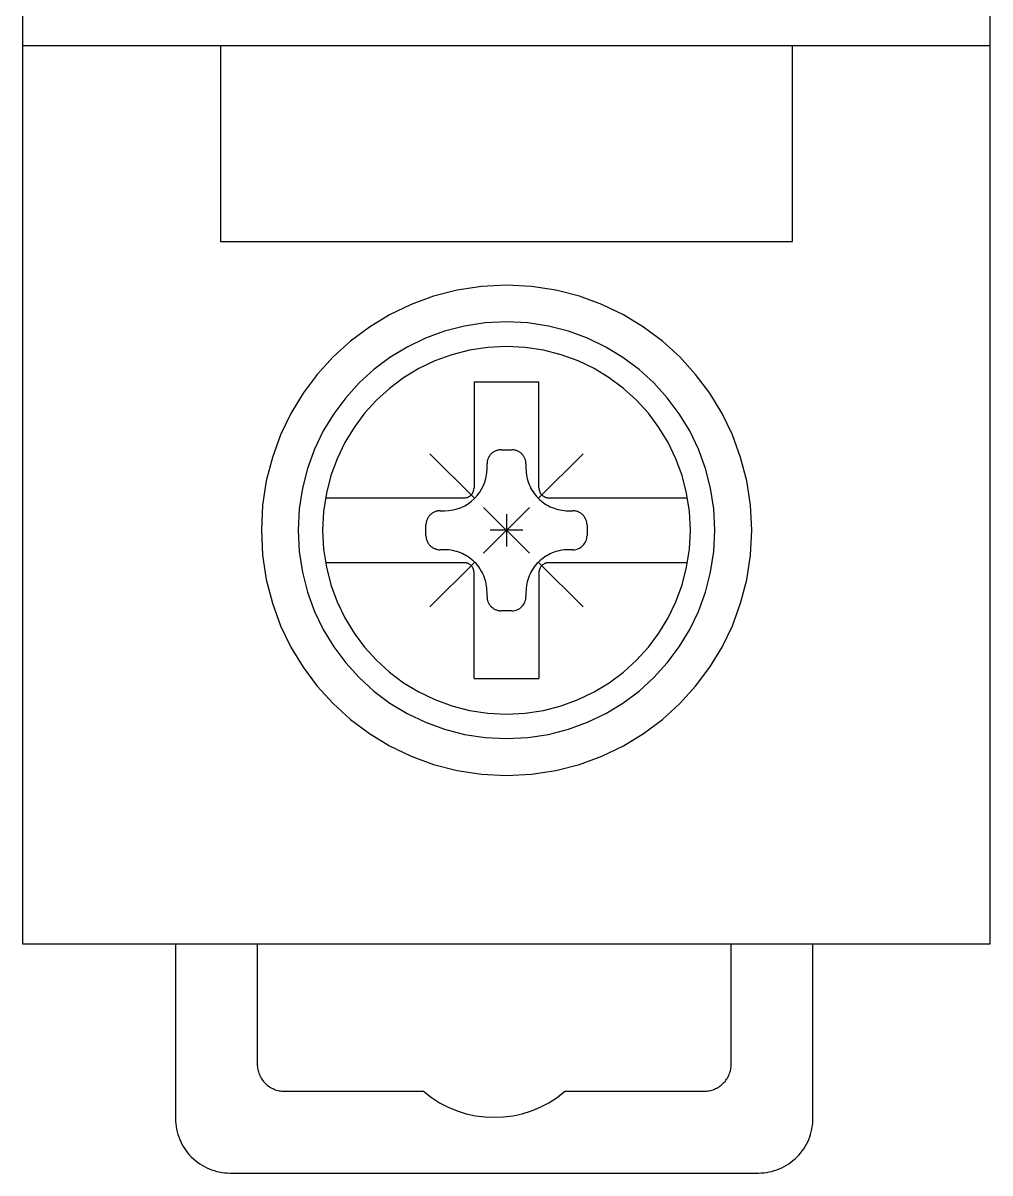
# Model space of a CAD drawing. Header units: millimetres. Extents: x 28713 to 59118, y -54378 to -19615.
# Drawn here: x 38137.52 to 38155.49, y -35099.82 to -35078.45 of the extents above; entities that cross this region are included whole.
import ezdxf

# ---------------------------------------------------------------- set-up
doc = ezdxf.new("R2010")
doc.units = ezdxf.units.MM
doc.header["$LTSCALE"] = 3

msp = doc.modelspace()

# ---------------------------------------------------------------- linework, layer by layer
for p, q in [((38137.522, -35095.57), (38137.522, -35016.089)), ((38155.494, -35016.089), (38155.494, -35095.57)), ((38137.522, -35078.864), (38155.494, -35078.864)), ((38141.193, -35078.864), (38141.193, -35082.509)), ((38151.824, -35082.509), (38151.824, -35078.864)), ((38141.193, -35082.509), (38151.824, -35082.509)), ((38145.59, -35083.411), (38145.153, -35083.524)), ((38146.042, -35083.342), (38145.59, -35083.411)), ((38146.508, -35083.319), (38146.042, -35083.342)), ((38146.974, -35083.342), (38146.508, -35083.319)), ((38146.508, -35083.319), (38146.508, -35083.319)), ((38147.426, -35083.411), (38146.974, -35083.342)), ((38147.863, -35083.524), (38147.426, -35083.411)), ((38144.735, -35083.677), (38144.336, -35083.869)), ((38145.153, -35083.524), (38144.735, -35083.677)), ((38148.282, -35083.677), (38147.863, -35083.524)), ((38148.68, -35083.869), (38148.282, -35083.677)), ((38144.336, -35083.869), (38143.961, -35084.097)), ((38149.056, -35084.097), (38148.68, -35083.869)), ((38143.961, -35084.097), (38143.61, -35084.359)), ((38145.728, -35084.081), (38145.356, -35084.176)), ((38146.112, -35084.022), (38145.728, -35084.081)), ((38146.508, -35084.003), (38146.112, -35084.022)), ((38146.904, -35084.022), (38146.508, -35084.003)), ((38146.508, -35084.003), (38146.508, -35084.003)), ((38147.289, -35084.081), (38146.904, -35084.022)), ((38147.66, -35084.176), (38147.289, -35084.081)), ((38149.406, -35084.359), (38149.056, -35084.097)), ((38145.001, -35084.307), (38144.662, -35084.47)), ((38145.356, -35084.176), (38145.001, -35084.307)), ((38148.016, -35084.307), (38147.66, -35084.176)), ((38148.354, -35084.47), (38148.016, -35084.307)), ((38143.61, -35084.359), (38143.286, -35084.653)), ((38144.662, -35084.47), (38144.343, -35084.664)), ((38145.819, -35084.528), (38145.492, -35084.612)), ((38146.159, -35084.476), (38145.819, -35084.528)), ((38146.508, -35084.458), (38146.159, -35084.476)), ((38146.858, -35084.476), (38146.508, -35084.458)), ((38146.508, -35084.458), (38146.508, -35084.458)), ((38147.197, -35084.528), (38146.858, -35084.476)), ((38147.524, -35084.612), (38147.197, -35084.528)), ((38148.673, -35084.664), (38148.354, -35084.47)), ((38149.73, -35084.653), (38149.406, -35084.359)), ((38143.286, -35084.653), (38142.992, -35084.977)), ((38144.343, -35084.664), (38144.045, -35084.887)), ((38145.178, -35084.727), (38144.879, -35084.87)), ((38145.492, -35084.612), (38145.178, -35084.727)), ((38147.838, -35084.727), (38147.524, -35084.612)), ((38148.137, -35084.87), (38147.838, -35084.727)), ((38148.972, -35084.887), (38148.673, -35084.664)), ((38150.024, -35084.977), (38149.73, -35084.653)), ((38144.045, -35084.887), (38143.77, -35085.137)), ((38144.879, -35084.87), (38144.597, -35085.042)), ((38148.419, -35085.042), (38148.137, -35084.87)), ((38149.247, -35085.137), (38148.972, -35084.887)), ((38142.992, -35084.977), (38142.73, -35085.328)), ((38143.77, -35085.137), (38143.52, -35085.412)), ((38144.597, -35085.042), (38144.334, -35085.238)), ((38145.905, -35085.118), (38145.905, -35087.089)), ((38145.905, -35085.118), (38147.112, -35085.118)), ((38147.112, -35087.089), (38147.112, -35085.118)), ((38148.682, -35085.238), (38148.419, -35085.042)), ((38149.497, -35085.412), (38149.247, -35085.137)), ((38150.286, -35085.328), (38150.024, -35084.977)), ((38142.73, -35085.328), (38142.502, -35085.703)), ((38144.334, -35085.238), (38144.092, -35085.459)), ((38148.925, -35085.459), (38148.682, -35085.238)), ((38150.514, -35085.703), (38150.286, -35085.328)), ((38143.52, -35085.412), (38143.297, -35085.71)), ((38144.092, -35085.459), (38143.871, -35085.701)), ((38149.145, -35085.701), (38148.925, -35085.459)), ((38149.72, -35085.71), (38149.497, -35085.412)), ((38142.502, -35085.703), (38142.31, -35086.102)), ((38143.297, -35085.71), (38143.103, -35086.029)), ((38143.871, -35085.701), (38143.675, -35085.965)), ((38149.342, -35085.965), (38149.145, -35085.701)), ((38149.913, -35086.029), (38149.72, -35085.71)), ((38150.706, -35086.102), (38150.514, -35085.703)), ((38143.103, -35086.029), (38142.94, -35086.368)), ((38143.675, -35085.965), (38143.503, -35086.246)), ((38149.513, -35086.246), (38149.342, -35085.965)), ((38150.077, -35086.368), (38149.913, -35086.029)), ((38142.31, -35086.102), (38142.157, -35086.52)), ((38143.503, -35086.246), (38143.36, -35086.545)), ((38149.657, -35086.545), (38149.513, -35086.246)), ((38150.86, -35086.52), (38150.706, -35086.102)), ((38142.94, -35086.368), (38142.809, -35086.724)), ((38145.086, -35086.453), (38145.905, -35087.272)), ((38146.214, -35086.465), (38146.206, -35086.475)), ((38146.223, -35086.456), (38146.214, -35086.465)), ((38146.232, -35086.446), (38146.223, -35086.456)), ((38146.223, -35086.456), (38146.223, -35086.456)), ((38146.242, -35086.438), (38146.232, -35086.446)), ((38146.252, -35086.43), (38146.242, -35086.438)), ((38146.263, -35086.423), (38146.252, -35086.43)), ((38146.274, -35086.416), (38146.263, -35086.423)), ((38146.285, -35086.409), (38146.274, -35086.416)), ((38146.296, -35086.404), (38146.285, -35086.409)), ((38146.308, -35086.399), (38146.296, -35086.404)), ((38146.32, -35086.394), (38146.308, -35086.399)), ((38146.332, -35086.39), (38146.32, -35086.394)), ((38146.345, -35086.386), (38146.332, -35086.39)), ((38146.357, -35086.384), (38146.345, -35086.386)), ((38146.37, -35086.381), (38146.357, -35086.384)), ((38146.383, -35086.38), (38146.37, -35086.381)), ((38146.396, -35086.379), (38146.383, -35086.38)), ((38146.409, -35086.379), (38146.396, -35086.379)), ((38146.409, -35086.379), (38146.409, -35086.379)), ((38146.409, -35086.379), (38146.608, -35086.379)), ((38146.621, -35086.379), (38146.608, -35086.379)), ((38146.634, -35086.38), (38146.621, -35086.379)), ((38146.646, -35086.381), (38146.634, -35086.38)), ((38146.659, -35086.384), (38146.646, -35086.381)), ((38146.672, -35086.386), (38146.659, -35086.384)), ((38146.684, -35086.39), (38146.672, -35086.386)), ((38146.696, -35086.394), (38146.684, -35086.39)), ((38146.708, -35086.399), (38146.696, -35086.394)), ((38146.72, -35086.404), (38146.708, -35086.399)), ((38146.731, -35086.409), (38146.72, -35086.404)), ((38146.742, -35086.416), (38146.731, -35086.409)), ((38146.753, -35086.423), (38146.742, -35086.416)), ((38146.764, -35086.43), (38146.753, -35086.423)), ((38146.774, -35086.438), (38146.764, -35086.43)), ((38146.784, -35086.446), (38146.774, -35086.438)), ((38146.793, -35086.456), (38146.784, -35086.446)), ((38146.802, -35086.465), (38146.793, -35086.456)), ((38146.793, -35086.456), (38146.793, -35086.456)), ((38146.811, -35086.475), (38146.802, -35086.465)), ((38147.112, -35087.272), (38147.931, -35086.453)), ((38150.207, -35086.724), (38150.077, -35086.368)), ((38142.157, -35086.52), (38142.044, -35086.957)), ((38143.36, -35086.545), (38143.245, -35086.859)), ((38146.147, -35086.628), (38146.146, -35086.641)), ((38146.146, -35086.726), (38146.146, -35086.641)), ((38146.149, -35086.602), (38146.147, -35086.615)), ((38146.147, -35086.615), (38146.147, -35086.628)), ((38146.151, -35086.59), (38146.149, -35086.602)), ((38146.154, -35086.577), (38146.151, -35086.59)), ((38146.157, -35086.565), (38146.154, -35086.577)), ((38146.161, -35086.553), (38146.157, -35086.565)), ((38146.166, -35086.541), (38146.161, -35086.553)), ((38146.171, -35086.529), (38146.166, -35086.541)), ((38146.177, -35086.517), (38146.171, -35086.529)), ((38146.183, -35086.506), (38146.177, -35086.517)), ((38146.19, -35086.495), (38146.183, -35086.506)), ((38146.198, -35086.485), (38146.19, -35086.495)), ((38146.206, -35086.475), (38146.198, -35086.485)), ((38146.819, -35086.485), (38146.811, -35086.475)), ((38146.826, -35086.495), (38146.819, -35086.485)), ((38146.833, -35086.506), (38146.826, -35086.495)), ((38146.839, -35086.517), (38146.833, -35086.506)), ((38146.845, -35086.529), (38146.839, -35086.517)), ((38146.85, -35086.541), (38146.845, -35086.529)), ((38146.855, -35086.553), (38146.85, -35086.541)), ((38146.859, -35086.565), (38146.855, -35086.553)), ((38146.862, -35086.577), (38146.859, -35086.565)), ((38146.865, -35086.59), (38146.862, -35086.577)), ((38146.867, -35086.602), (38146.865, -35086.59)), ((38146.869, -35086.615), (38146.867, -35086.602)), ((38146.87, -35086.628), (38146.869, -35086.615)), ((38146.87, -35086.641), (38146.87, -35086.628)), ((38146.87, -35086.641), (38146.87, -35086.726)), ((38146.87, -35086.641), (38146.87, -35086.641)), ((38149.772, -35086.859), (38149.657, -35086.545)), ((38150.972, -35086.957), (38150.86, -35086.52)), ((38142.809, -35086.724), (38142.714, -35087.095)), ((38143.245, -35086.859), (38143.16, -35087.186)), ((38146.111, -35086.96), (38146.13, -35086.884)), ((38146.13, -35086.884), (38146.142, -35086.806)), ((38146.142, -35086.806), (38146.146, -35086.726)), ((38146.87, -35086.726), (38146.87, -35086.726)), ((38146.87, -35086.726), (38146.871, -35086.765)), ((38146.871, -35086.765), (38146.874, -35086.804)), ((38146.874, -35086.804), (38146.879, -35086.842)), ((38146.879, -35086.842), (38146.885, -35086.88)), ((38146.885, -35086.88), (38146.894, -35086.918)), ((38149.856, -35087.186), (38149.772, -35086.859)), ((38150.302, -35087.095), (38150.207, -35086.724)), ((38142.044, -35086.957), (38141.975, -35087.409)), ((38142.714, -35087.095), (38142.655, -35087.479)), ((38145.901, -35087.126), (38145.904, -35087.108)), ((38145.904, -35087.108), (38145.905, -35087.089)), ((38146.012, -35087.166), (38146.051, -35087.101)), ((38146.051, -35087.101), (38146.084, -35087.032)), ((38146.084, -35087.032), (38146.111, -35086.96)), ((38146.894, -35086.918), (38146.904, -35086.955)), ((38146.904, -35086.955), (38146.916, -35086.991)), ((38146.916, -35086.991), (38146.93, -35087.027)), ((38146.93, -35087.027), (38146.946, -35087.062)), ((38146.946, -35087.062), (38146.963, -35087.096)), ((38146.963, -35087.096), (38146.982, -35087.13)), ((38147.112, -35087.089), (38147.112, -35087.089)), ((38147.112, -35087.089), (38147.112, -35087.098)), ((38147.112, -35087.098), (38147.112, -35087.107)), ((38147.112, -35087.107), (38147.113, -35087.116)), ((38150.361, -35087.479), (38150.302, -35087.095)), ((38151.041, -35087.409), (38150.972, -35086.957)), ((38143.16, -35087.186), (38143.109, -35087.526)), ((38143.145, -35087.272), (38145.723, -35087.272)), ((38145.723, -35087.272), (38145.741, -35087.271)), ((38145.723, -35087.272), (38145.723, -35087.272)), ((38145.741, -35087.271), (38145.759, -35087.268)), ((38145.759, -35087.268), (38145.777, -35087.263)), ((38145.777, -35087.263), (38145.793, -35087.257)), ((38145.793, -35087.257), (38145.809, -35087.25)), ((38145.809, -35087.25), (38145.824, -35087.24)), ((38145.824, -35087.24), (38145.838, -35087.23)), ((38145.838, -35087.23), (38145.851, -35087.218)), ((38145.851, -35087.218), (38145.863, -35087.205)), ((38145.86, -35087.333), (38145.916, -35087.282)), ((38145.863, -35087.205), (38145.874, -35087.191)), ((38145.874, -35087.191), (38145.883, -35087.176)), ((38145.883, -35087.176), (38145.89, -35087.16)), ((38145.89, -35087.16), (38145.897, -35087.143)), ((38145.897, -35087.143), (38145.901, -35087.126)), ((38145.916, -35087.282), (38145.966, -35087.226)), ((38145.966, -35087.226), (38146.012, -35087.166)), ((38146.982, -35087.13), (38147.002, -35087.163)), ((38147.002, -35087.163), (38147.025, -35087.194)), ((38147.025, -35087.194), (38147.048, -35087.225)), ((38147.048, -35087.225), (38147.074, -35087.254)), ((38147.074, -35087.254), (38147.101, -35087.283)), ((38147.101, -35087.283), (38147.101, -35087.283)), ((38147.101, -35087.283), (38147.129, -35087.309)), ((38147.113, -35087.116), (38147.115, -35087.125)), ((38147.115, -35087.125), (38147.117, -35087.134)), ((38147.117, -35087.134), (38147.119, -35087.142)), ((38147.119, -35087.142), (38147.122, -35087.151)), ((38147.122, -35087.151), (38147.125, -35087.159)), ((38147.125, -35087.159), (38147.129, -35087.167)), ((38147.129, -35087.167), (38147.133, -35087.175)), ((38147.129, -35087.309), (38147.159, -35087.335)), ((38147.133, -35087.175), (38147.137, -35087.183)), ((38147.137, -35087.183), (38147.142, -35087.19)), ((38147.142, -35087.19), (38147.147, -35087.198)), ((38147.147, -35087.198), (38147.153, -35087.205)), ((38147.153, -35087.205), (38147.159, -35087.212)), ((38147.159, -35087.212), (38147.165, -35087.218)), ((38147.165, -35087.218), (38147.165, -35087.218)), ((38147.165, -35087.218), (38147.171, -35087.224)), ((38147.171, -35087.224), (38147.178, -35087.23)), ((38147.178, -35087.23), (38147.185, -35087.236)), ((38147.185, -35087.236), (38147.193, -35087.241)), ((38147.193, -35087.241), (38147.2, -35087.246)), ((38147.2, -35087.246), (38147.208, -35087.25)), ((38147.208, -35087.25), (38147.216, -35087.254)), ((38147.216, -35087.254), (38147.224, -35087.258)), ((38147.224, -35087.258), (38147.232, -35087.261)), ((38147.232, -35087.261), (38147.241, -35087.264)), ((38147.241, -35087.264), (38147.249, -35087.266)), ((38147.249, -35087.266), (38147.258, -35087.268)), ((38147.258, -35087.268), (38147.267, -35087.27)), ((38147.267, -35087.27), (38147.276, -35087.271)), ((38147.276, -35087.271), (38147.285, -35087.271)), ((38147.285, -35087.271), (38147.294, -35087.272)), ((38147.294, -35087.272), (38149.872, -35087.272)), ((38149.908, -35087.526), (38149.856, -35087.186)), ((38141.975, -35087.409), (38141.952, -35087.875)), ((38142.655, -35087.479), (38142.635, -35087.875)), ((38143.109, -35087.526), (38143.091, -35087.875)), ((38145.162, -35087.538), (38145.15, -35087.544)), ((38145.174, -35087.533), (38145.162, -35087.538)), ((38145.186, -35087.528), (38145.174, -35087.533)), ((38145.198, -35087.524), (38145.186, -35087.528)), ((38145.21, -35087.521), (38145.198, -35087.524)), ((38145.223, -35087.518), (38145.21, -35087.521)), ((38145.235, -35087.516), (38145.223, -35087.518)), ((38145.248, -35087.514), (38145.235, -35087.516)), ((38145.261, -35087.513), (38145.248, -35087.514)), ((38145.274, -35087.513), (38145.261, -35087.513)), ((38145.274, -35087.513), (38145.359, -35087.513)), ((38145.274, -35087.513), (38145.274, -35087.513)), ((38145.359, -35087.513), (38145.439, -35087.509)), ((38145.359, -35087.513), (38145.359, -35087.513)), ((38145.439, -35087.509), (38145.517, -35087.497)), ((38145.517, -35087.497), (38145.593, -35087.478)), ((38145.593, -35087.478), (38145.665, -35087.451)), ((38145.665, -35087.451), (38145.734, -35087.418)), ((38145.734, -35087.418), (38145.799, -35087.379)), ((38145.799, -35087.379), (38145.86, -35087.333)), ((38146.082, -35088.302), (38146.935, -35087.449)), ((38146.082, -35087.449), (38146.935, -35088.302)), ((38147.159, -35087.335), (38147.189, -35087.358)), ((38147.189, -35087.358), (38147.221, -35087.381)), ((38147.221, -35087.381), (38147.253, -35087.401)), ((38147.253, -35087.401), (38147.287, -35087.42)), ((38147.287, -35087.42), (38147.321, -35087.438)), ((38147.321, -35087.438), (38147.356, -35087.453)), ((38147.356, -35087.453), (38147.392, -35087.467)), ((38147.392, -35087.467), (38147.428, -35087.479)), ((38147.428, -35087.479), (38147.465, -35087.489)), ((38147.465, -35087.489), (38147.503, -35087.498)), ((38147.503, -35087.498), (38147.541, -35087.504)), ((38147.541, -35087.504), (38147.58, -35087.509)), ((38147.58, -35087.509), (38147.619, -35087.512)), ((38147.619, -35087.512), (38147.658, -35087.513)), ((38147.658, -35087.513), (38147.742, -35087.513)), ((38147.755, -35087.513), (38147.742, -35087.513)), ((38147.768, -35087.514), (38147.755, -35087.513)), ((38147.781, -35087.516), (38147.768, -35087.514)), ((38147.794, -35087.518), (38147.781, -35087.516)), ((38147.806, -35087.521), (38147.794, -35087.518)), ((38147.819, -35087.524), (38147.806, -35087.521)), ((38147.831, -35087.528), (38147.819, -35087.524)), ((38147.843, -35087.533), (38147.831, -35087.528)), ((38147.854, -35087.538), (38147.843, -35087.533)), ((38147.866, -35087.544), (38147.854, -35087.538)), ((38149.925, -35087.875), (38149.908, -35087.526)), ((38150.381, -35087.875), (38150.361, -35087.479)), ((38151.065, -35087.875), (38151.041, -35087.409)), ((38145.013, -35087.75), (38145.012, -35087.762)), ((38145.014, -35087.737), (38145.013, -35087.75)), ((38145.017, -35087.724), (38145.014, -35087.737)), ((38145.019, -35087.711), (38145.017, -35087.724)), ((38145.023, -35087.699), (38145.019, -35087.711)), ((38145.027, -35087.687), (38145.023, -35087.699)), ((38145.032, -35087.675), (38145.027, -35087.687)), ((38145.037, -35087.663), (38145.032, -35087.675)), ((38145.042, -35087.652), (38145.037, -35087.663)), ((38145.049, -35087.641), (38145.042, -35087.652)), ((38145.056, -35087.63), (38145.049, -35087.641)), ((38145.063, -35087.619), (38145.056, -35087.63)), ((38145.071, -35087.609), (38145.063, -35087.619)), ((38145.08, -35087.599), (38145.071, -35087.609)), ((38145.089, -35087.59), (38145.08, -35087.599)), ((38145.098, -35087.581), (38145.089, -35087.59)), ((38145.089, -35087.59), (38145.089, -35087.59)), ((38145.108, -35087.573), (38145.098, -35087.581)), ((38145.118, -35087.564), (38145.108, -35087.573)), ((38145.128, -35087.557), (38145.118, -35087.564)), ((38145.139, -35087.55), (38145.128, -35087.557)), ((38145.15, -35087.544), (38145.139, -35087.55)), ((38146.508, -35087.574), (38146.508, -35088.177)), ((38147.877, -35087.55), (38147.866, -35087.544)), ((38147.888, -35087.557), (38147.877, -35087.55)), ((38147.898, -35087.564), (38147.888, -35087.557)), ((38147.909, -35087.573), (38147.898, -35087.564)), ((38147.918, -35087.581), (38147.909, -35087.573)), ((38147.928, -35087.59), (38147.918, -35087.581)), ((38147.937, -35087.599), (38147.928, -35087.59)), ((38147.928, -35087.59), (38147.928, -35087.59)), ((38147.945, -35087.609), (38147.937, -35087.599)), ((38147.953, -35087.619), (38147.945, -35087.609)), ((38147.961, -35087.63), (38147.953, -35087.619)), ((38147.967, -35087.641), (38147.961, -35087.63)), ((38147.974, -35087.652), (38147.967, -35087.641)), ((38147.979, -35087.663), (38147.974, -35087.652)), ((38147.985, -35087.675), (38147.979, -35087.663)), ((38147.989, -35087.687), (38147.985, -35087.675)), ((38147.993, -35087.699), (38147.989, -35087.687)), ((38147.997, -35087.711), (38147.993, -35087.699)), ((38148, -35087.724), (38147.997, -35087.711)), ((38148.002, -35087.737), (38148, -35087.724)), ((38148.003, -35087.75), (38148.002, -35087.737)), ((38148.004, -35087.762), (38148.003, -35087.75)), ((38141.952, -35087.875), (38141.952, -35087.875)), ((38141.952, -35087.875), (38141.975, -35088.341)), ((38142.635, -35087.875), (38142.635, -35087.875)), ((38142.635, -35087.875), (38142.655, -35088.271)), ((38143.091, -35087.875), (38143.091, -35087.875)), ((38143.091, -35087.875), (38143.109, -35088.225)), ((38145.012, -35087.762), (38145.012, -35087.776)), ((38145.012, -35087.975), (38145.012, -35087.776)), ((38146.81, -35087.875), (38146.207, -35087.875)), ((38148.005, -35087.776), (38148.004, -35087.762)), ((38148.005, -35087.776), (38148.005, -35087.776)), ((38148.005, -35087.776), (38148.005, -35087.975)), ((38149.908, -35088.225), (38149.925, -35087.875)), ((38149.925, -35087.875), (38149.925, -35087.875)), ((38150.361, -35088.271), (38150.381, -35087.875)), ((38150.381, -35087.875), (38150.381, -35087.875)), ((38151.041, -35088.341), (38151.065, -35087.875)), ((38151.065, -35087.875), (38151.065, -35087.875)), ((38145.012, -35087.975), (38145.012, -35087.975)), ((38145.012, -35087.975), (38145.012, -35087.988)), ((38145.012, -35087.988), (38145.013, -35088.001)), ((38145.013, -35088.001), (38145.014, -35088.014)), ((38145.014, -35088.014), (38145.017, -35088.026)), ((38145.017, -35088.026), (38145.019, -35088.039)), ((38145.019, -35088.039), (38145.023, -35088.051)), ((38145.023, -35088.051), (38145.027, -35088.063)), ((38145.027, -35088.063), (38145.032, -35088.075)), ((38145.032, -35088.075), (38145.037, -35088.087)), ((38145.037, -35088.087), (38145.042, -35088.099)), ((38145.042, -35088.099), (38145.049, -35088.11)), ((38145.049, -35088.11), (38145.056, -35088.121)), ((38145.056, -35088.121), (38145.063, -35088.131)), ((38145.063, -35088.131), (38145.071, -35088.141)), ((38145.071, -35088.141), (38145.08, -35088.151)), ((38145.08, -35088.151), (38145.089, -35088.161)), ((38145.089, -35088.161), (38145.089, -35088.161)), ((38145.089, -35088.161), (38145.098, -35088.17)), ((38145.098, -35088.17), (38145.108, -35088.178)), ((38145.108, -35088.178), (38145.118, -35088.186)), ((38147.889, -35088.192), (38147.909, -35088.177)), ((38147.909, -35088.177), (38147.928, -35088.161)), ((38147.928, -35088.161), (38147.945, -35088.142)), ((38147.945, -35088.142), (38147.96, -35088.122)), ((38147.96, -35088.122), (38147.973, -35088.1)), ((38147.973, -35088.1), (38147.984, -35088.077)), ((38147.984, -35088.077), (38147.993, -35088.053)), ((38147.993, -35088.053), (38147.999, -35088.028)), ((38147.999, -35088.028), (38148.003, -35088.002)), ((38148.003, -35088.002), (38148.005, -35087.975)), ((38141.975, -35088.341), (38142.044, -35088.793)), ((38142.655, -35088.271), (38142.714, -35088.656)), ((38143.109, -35088.225), (38143.16, -35088.564)), ((38145.118, -35088.186), (38145.128, -35088.193)), ((38145.128, -35088.193), (38145.139, -35088.2)), ((38145.139, -35088.2), (38145.15, -35088.206)), ((38145.15, -35088.206), (38145.162, -35088.212)), ((38145.162, -35088.212), (38145.174, -35088.217)), ((38145.174, -35088.217), (38145.186, -35088.222)), ((38145.186, -35088.222), (38145.198, -35088.226)), ((38145.198, -35088.226), (38145.21, -35088.229)), ((38145.21, -35088.229), (38145.223, -35088.232)), ((38145.223, -35088.232), (38145.235, -35088.234)), ((38145.235, -35088.234), (38145.248, -35088.236)), ((38145.248, -35088.236), (38145.261, -35088.237)), ((38145.261, -35088.237), (38145.274, -35088.237)), ((38145.359, -35088.237), (38145.274, -35088.237)), ((38145.398, -35088.238), (38145.359, -35088.237)), ((38145.437, -35088.241), (38145.398, -35088.238)), ((38145.475, -35088.246), (38145.437, -35088.241)), ((38145.513, -35088.253), (38145.475, -35088.246)), ((38145.551, -35088.261), (38145.513, -35088.253)), ((38145.588, -35088.271), (38145.551, -35088.261)), ((38145.624, -35088.283), (38145.588, -35088.271)), ((38145.66, -35088.297), (38145.624, -35088.283)), ((38145.695, -35088.313), (38145.66, -35088.297)), ((38145.73, -35088.33), (38145.695, -35088.313)), ((38145.763, -35088.349), (38145.73, -35088.33)), ((38145.796, -35088.37), (38145.763, -35088.349)), ((38145.827, -35088.392), (38145.796, -35088.37)), ((38145.858, -35088.416), (38145.827, -35088.392)), ((38147.189, -35088.392), (38147.159, -35088.416)), ((38147.221, -35088.37), (38147.189, -35088.392)), ((38147.253, -35088.349), (38147.221, -35088.37)), ((38147.287, -35088.33), (38147.253, -35088.349)), ((38147.321, -35088.313), (38147.287, -35088.33)), ((38147.356, -35088.297), (38147.321, -35088.313)), ((38147.392, -35088.283), (38147.356, -35088.297)), ((38147.428, -35088.271), (38147.392, -35088.283)), ((38147.465, -35088.261), (38147.428, -35088.271)), ((38147.503, -35088.253), (38147.465, -35088.261)), ((38147.541, -35088.246), (38147.503, -35088.253)), ((38147.58, -35088.241), (38147.541, -35088.246)), ((38147.619, -35088.238), (38147.58, -35088.241)), ((38147.658, -35088.237), (38147.619, -35088.238)), ((38147.742, -35088.237), (38147.658, -35088.237)), ((38147.658, -35088.237), (38147.658, -35088.237)), ((38147.742, -35088.237), (38147.769, -35088.236)), ((38147.742, -35088.237), (38147.742, -35088.237)), ((38147.769, -35088.236), (38147.795, -35088.232)), ((38147.795, -35088.232), (38147.82, -35088.225)), ((38147.82, -35088.225), (38147.844, -35088.217)), ((38147.844, -35088.217), (38147.867, -35088.206)), ((38147.867, -35088.206), (38147.889, -35088.192)), ((38149.856, -35088.564), (38149.908, -35088.225)), ((38150.302, -35088.656), (38150.361, -35088.271)), ((38150.972, -35088.794), (38151.041, -35088.341)), ((38145.723, -35088.479), (38143.145, -35088.479)), ((38143.16, -35088.564), (38143.245, -35088.891)), ((38145.086, -35089.298), (38145.905, -35088.479)), ((38145.731, -35088.479), (38145.723, -35088.479)), ((38145.74, -35088.48), (38145.731, -35088.479)), ((38145.749, -35088.481), (38145.74, -35088.48)), ((38145.758, -35088.482), (38145.749, -35088.481)), ((38145.767, -35088.484), (38145.758, -35088.482)), ((38145.776, -35088.487), (38145.767, -35088.484)), ((38145.784, -35088.489), (38145.776, -35088.487)), ((38145.792, -35088.493), (38145.784, -35088.489)), ((38145.8, -35088.496), (38145.792, -35088.493)), ((38145.808, -35088.5), (38145.8, -35088.496)), ((38145.816, -35088.505), (38145.808, -35088.5)), ((38145.824, -35088.509), (38145.816, -35088.505)), ((38145.831, -35088.515), (38145.824, -35088.509)), ((38145.838, -35088.52), (38145.831, -35088.515)), ((38145.845, -35088.526), (38145.838, -35088.52)), ((38145.852, -35088.532), (38145.845, -35088.526)), ((38145.858, -35088.539), (38145.852, -35088.532)), ((38145.852, -35088.532), (38145.852, -35088.532)), ((38145.887, -35088.441), (38145.858, -35088.416)), ((38145.864, -35088.546), (38145.858, -35088.539)), ((38145.869, -35088.553), (38145.864, -35088.546)), ((38145.874, -35088.56), (38145.869, -35088.553)), ((38145.879, -35088.567), (38145.874, -35088.56)), ((38145.883, -35088.575), (38145.879, -35088.567)), ((38145.887, -35088.583), (38145.883, -35088.575)), ((38145.916, -35088.468), (38145.887, -35088.441)), ((38145.891, -35088.591), (38145.887, -35088.583)), ((38145.894, -35088.6), (38145.891, -35088.591)), ((38145.897, -35088.608), (38145.894, -35088.6)), ((38145.899, -35088.617), (38145.897, -35088.608)), ((38145.942, -35088.496), (38145.916, -35088.468)), ((38145.916, -35088.468), (38145.916, -35088.468)), ((38145.968, -35088.526), (38145.942, -35088.496)), ((38145.992, -35088.556), (38145.968, -35088.526)), ((38146.014, -35088.588), (38145.992, -35088.556)), ((38146.034, -35088.62), (38146.014, -35088.588)), ((38147.002, -35088.588), (38146.982, -35088.62)), ((38147.025, -35088.556), (38147.002, -35088.588)), ((38147.048, -35088.526), (38147.025, -35088.556)), ((38147.074, -35088.496), (38147.048, -35088.526)), ((38147.101, -35088.468), (38147.074, -35088.496)), ((38147.129, -35088.441), (38147.101, -35088.468)), ((38147.101, -35088.468), (38147.101, -35088.468)), ((38147.112, -35088.479), (38147.931, -35089.298)), ((38147.119, -35088.608), (38147.117, -35088.617)), ((38147.122, -35088.6), (38147.119, -35088.608)), ((38147.125, -35088.591), (38147.122, -35088.6)), ((38147.129, -35088.583), (38147.125, -35088.591)), ((38147.159, -35088.416), (38147.129, -35088.441)), ((38147.133, -35088.575), (38147.129, -35088.583)), ((38147.137, -35088.567), (38147.133, -35088.575)), ((38147.142, -35088.56), (38147.137, -35088.567)), ((38147.147, -35088.553), (38147.142, -35088.56)), ((38147.153, -35088.546), (38147.147, -35088.553)), ((38147.159, -35088.539), (38147.153, -35088.546)), ((38147.165, -35088.532), (38147.159, -35088.539)), ((38147.171, -35088.526), (38147.165, -35088.532)), ((38147.165, -35088.532), (38147.165, -35088.532)), ((38147.178, -35088.52), (38147.171, -35088.526)), ((38147.185, -35088.515), (38147.178, -35088.52)), ((38147.193, -35088.509), (38147.185, -35088.515)), ((38147.2, -35088.505), (38147.193, -35088.509)), ((38147.208, -35088.5), (38147.2, -35088.505)), ((38147.216, -35088.496), (38147.208, -35088.5)), ((38147.224, -35088.493), (38147.216, -35088.496)), ((38147.232, -35088.489), (38147.224, -35088.493)), ((38147.241, -35088.487), (38147.232, -35088.489)), ((38147.249, -35088.484), (38147.241, -35088.487)), ((38147.258, -35088.482), (38147.249, -35088.484)), ((38147.267, -35088.481), (38147.258, -35088.482)), ((38147.276, -35088.48), (38147.267, -35088.481)), ((38147.285, -35088.479), (38147.276, -35088.48)), ((38147.294, -35088.479), (38147.285, -35088.479)), ((38147.294, -35088.479), (38147.294, -35088.479)), ((38149.872, -35088.479), (38147.294, -35088.479)), ((38149.772, -35088.891), (38149.856, -35088.564)), ((38142.044, -35088.793), (38142.157, -35089.23)), ((38142.714, -35088.656), (38142.809, -35089.027)), ((38145.901, -35088.625), (38145.899, -35088.617)), ((38145.903, -35088.634), (38145.901, -35088.625)), ((38145.904, -35088.643), (38145.903, -35088.634)), ((38145.905, -35088.652), (38145.904, -35088.643)), ((38145.905, -35088.661), (38145.905, -35088.652)), ((38145.905, -35088.661), (38145.905, -35088.661)), ((38145.905, -35090.633), (38145.905, -35088.661)), ((38146.053, -35088.654), (38146.034, -35088.62)), ((38146.071, -35088.688), (38146.053, -35088.654)), ((38146.086, -35088.723), (38146.071, -35088.688)), ((38146.1, -35088.759), (38146.086, -35088.723)), ((38146.112, -35088.796), (38146.1, -35088.759)), ((38146.122, -35088.833), (38146.112, -35088.796)), ((38146.904, -35088.796), (38146.894, -35088.833)), ((38146.916, -35088.759), (38146.904, -35088.796)), ((38146.93, -35088.723), (38146.916, -35088.759)), ((38146.946, -35088.688), (38146.93, -35088.723)), ((38146.963, -35088.654), (38146.946, -35088.688)), ((38146.982, -35088.62), (38146.963, -35088.654)), ((38147.113, -35088.634), (38147.112, -35088.643)), ((38147.112, -35088.643), (38147.112, -35088.652)), ((38147.112, -35088.652), (38147.112, -35088.661)), ((38147.112, -35088.661), (38147.112, -35090.633)), ((38147.115, -35088.625), (38147.113, -35088.634)), ((38147.117, -35088.617), (38147.115, -35088.625)), ((38150.207, -35089.027), (38150.302, -35088.656)), ((38150.86, -35089.23), (38150.972, -35088.794)), ((38142.809, -35089.027), (38142.94, -35089.383)), ((38143.245, -35088.891), (38143.36, -35089.205)), ((38146.131, -35088.87), (38146.122, -35088.833)), ((38146.138, -35088.908), (38146.131, -35088.87)), ((38146.142, -35088.947), (38146.138, -35088.908)), ((38146.145, -35088.986), (38146.142, -35088.947)), ((38146.146, -35089.025), (38146.145, -35088.986)), ((38146.146, -35089.109), (38146.146, -35089.025)), ((38146.146, -35089.025), (38146.146, -35089.025)), ((38146.871, -35088.986), (38146.87, -35089.025)), ((38146.87, -35089.025), (38146.87, -35089.109)), ((38146.874, -35088.947), (38146.871, -35088.986)), ((38146.879, -35088.908), (38146.874, -35088.947)), ((38146.885, -35088.87), (38146.879, -35088.908)), ((38146.894, -35088.833), (38146.885, -35088.87)), ((38149.657, -35089.205), (38149.772, -35088.891)), ((38150.077, -35089.383), (38150.207, -35089.027)), ((38142.157, -35089.23), (38142.31, -35089.649)), ((38143.36, -35089.205), (38143.503, -35089.504)), ((38146.146, -35089.109), (38146.146, -35089.109)), ((38146.146, -35089.109), (38146.147, -35089.122)), ((38146.147, -35089.122), (38146.147, -35089.135)), ((38146.147, -35089.135), (38146.149, -35089.148)), ((38146.149, -35089.148), (38146.151, -35089.161)), ((38146.151, -35089.161), (38146.154, -35089.173)), ((38146.154, -35089.173), (38146.157, -35089.186)), ((38146.157, -35089.186), (38146.161, -35089.198)), ((38146.161, -35089.198), (38146.166, -35089.21)), ((38146.166, -35089.21), (38146.171, -35089.221)), ((38146.171, -35089.221), (38146.177, -35089.233)), ((38146.177, -35089.233), (38146.183, -35089.244)), ((38146.183, -35089.244), (38146.19, -35089.255)), ((38146.825, -35089.256), (38146.838, -35089.234)), ((38146.838, -35089.234), (38146.85, -35089.211)), ((38146.85, -35089.211), (38146.858, -35089.187)), ((38146.858, -35089.187), (38146.865, -35089.162)), ((38146.865, -35089.162), (38146.869, -35089.136)), ((38146.869, -35089.136), (38146.87, -35089.109)), ((38149.513, -35089.504), (38149.657, -35089.205)), ((38150.706, -35089.649), (38150.86, -35089.23)), ((38142.94, -35089.383), (38143.103, -35089.721)), ((38146.19, -35089.255), (38146.198, -35089.265)), ((38146.198, -35089.265), (38146.206, -35089.276)), ((38146.206, -35089.276), (38146.214, -35089.285)), ((38146.214, -35089.285), (38146.223, -35089.295)), ((38146.223, -35089.295), (38146.223, -35089.295)), ((38146.223, -35089.295), (38146.232, -35089.304)), ((38146.232, -35089.304), (38146.242, -35089.312)), ((38146.242, -35089.312), (38146.252, -35089.32)), ((38146.252, -35089.32), (38146.263, -35089.328)), ((38146.263, -35089.328), (38146.274, -35089.334)), ((38146.274, -35089.334), (38146.285, -35089.341)), ((38146.285, -35089.341), (38146.296, -35089.346)), ((38146.296, -35089.346), (38146.308, -35089.352)), ((38146.308, -35089.352), (38146.32, -35089.356)), ((38146.32, -35089.356), (38146.332, -35089.36)), ((38146.332, -35089.36), (38146.345, -35089.364)), ((38146.345, -35089.364), (38146.357, -35089.367)), ((38146.357, -35089.367), (38146.37, -35089.369)), ((38146.37, -35089.369), (38146.383, -35089.37)), ((38146.383, -35089.37), (38146.396, -35089.371)), ((38146.396, -35089.371), (38146.409, -35089.372)), ((38146.608, -35089.372), (38146.409, -35089.372)), ((38146.608, -35089.372), (38146.635, -35089.37)), ((38146.608, -35089.372), (38146.608, -35089.372)), ((38146.635, -35089.37), (38146.661, -35089.366)), ((38146.661, -35089.366), (38146.686, -35089.36)), ((38146.686, -35089.36), (38146.71, -35089.351)), ((38146.71, -35089.351), (38146.733, -35089.34)), ((38146.733, -35089.34), (38146.754, -35089.327)), ((38146.754, -35089.327), (38146.775, -35089.312)), ((38146.775, -35089.312), (38146.793, -35089.295)), ((38146.793, -35089.295), (38146.81, -35089.276)), ((38146.81, -35089.276), (38146.825, -35089.256)), ((38149.913, -35089.721), (38150.077, -35089.383)), ((38142.31, -35089.649), (38142.502, -35090.047)), ((38143.503, -35089.504), (38143.675, -35089.786)), ((38149.342, -35089.786), (38149.513, -35089.504)), ((38150.514, -35090.047), (38150.706, -35089.649)), ((38143.103, -35089.721), (38143.297, -35090.04)), ((38143.675, -35089.786), (38143.871, -35090.049)), ((38149.145, -35090.049), (38149.342, -35089.786)), ((38149.72, -35090.04), (38149.913, -35089.721)), ((38142.502, -35090.047), (38142.73, -35090.423)), ((38143.297, -35090.04), (38143.52, -35090.339)), ((38143.871, -35090.049), (38144.092, -35090.292)), ((38148.925, -35090.292), (38149.145, -35090.049)), ((38149.497, -35090.339), (38149.72, -35090.04)), ((38150.286, -35090.423), (38150.514, -35090.047)), ((38144.092, -35090.292), (38144.334, -35090.512)), ((38148.682, -35090.512), (38148.925, -35090.292)), ((38142.73, -35090.423), (38142.992, -35090.773)), ((38143.52, -35090.339), (38143.77, -35090.614)), ((38144.334, -35090.512), (38144.597, -35090.709)), ((38148.419, -35090.709), (38148.682, -35090.512)), ((38149.247, -35090.614), (38149.497, -35090.339)), ((38150.024, -35090.773), (38150.286, -35090.423)), ((38143.77, -35090.614), (38144.045, -35090.864)), ((38144.597, -35090.709), (38144.879, -35090.88)), ((38145.905, -35090.633), (38147.112, -35090.633)), ((38148.137, -35090.88), (38148.419, -35090.709)), ((38148.972, -35090.864), (38149.247, -35090.614)), ((38142.992, -35090.773), (38143.286, -35091.097)), ((38144.045, -35090.864), (38144.343, -35091.087)), ((38144.879, -35090.88), (38145.178, -35091.024)), ((38147.838, -35091.024), (38148.137, -35090.88)), ((38148.673, -35091.087), (38148.972, -35090.864)), ((38149.73, -35091.097), (38150.024, -35090.773)), ((38143.286, -35091.097), (38143.61, -35091.391)), ((38144.343, -35091.087), (38144.662, -35091.281)), ((38145.178, -35091.024), (38145.492, -35091.139)), ((38145.492, -35091.139), (38145.819, -35091.223)), ((38147.197, -35091.223), (38147.524, -35091.139)), ((38147.524, -35091.139), (38147.838, -35091.024)), ((38148.354, -35091.281), (38148.673, -35091.087)), ((38149.406, -35091.391), (38149.73, -35091.097)), ((38144.662, -35091.281), (38145.001, -35091.444)), ((38145.819, -35091.223), (38146.159, -35091.275)), ((38146.159, -35091.275), (38146.508, -35091.293)), ((38146.508, -35091.293), (38146.858, -35091.275)), ((38146.508, -35091.293), (38146.508, -35091.293)), ((38146.858, -35091.275), (38147.197, -35091.223)), ((38148.016, -35091.444), (38148.354, -35091.281)), ((38143.61, -35091.391), (38143.961, -35091.653)), ((38145.001, -35091.444), (38145.356, -35091.574)), ((38145.356, -35091.574), (38145.728, -35091.669)), ((38147.289, -35091.669), (38147.66, -35091.574)), ((38147.66, -35091.574), (38148.016, -35091.444)), ((38149.056, -35091.653), (38149.406, -35091.391)), ((38143.961, -35091.653), (38144.336, -35091.881)), ((38145.728, -35091.669), (38146.112, -35091.728)), ((38146.112, -35091.728), (38146.508, -35091.748)), ((38146.508, -35091.748), (38146.904, -35091.728)), ((38146.508, -35091.748), (38146.508, -35091.748)), ((38146.904, -35091.728), (38147.289, -35091.669)), ((38148.68, -35091.882), (38149.056, -35091.653)), ((38144.336, -35091.881), (38144.735, -35092.073)), ((38148.282, -35092.074), (38148.68, -35091.882)), ((38144.735, -35092.073), (38145.153, -35092.227)), ((38145.153, -35092.227), (38145.59, -35092.339)), ((38147.426, -35092.339), (38147.863, -35092.227)), ((38147.863, -35092.227), (38148.282, -35092.074)), ((38145.59, -35092.339), (38146.042, -35092.408)), ((38146.042, -35092.408), (38146.508, -35092.432)), ((38146.508, -35092.432), (38146.974, -35092.408)), ((38146.508, -35092.432), (38146.508, -35092.432)), ((38146.974, -35092.408), (38147.426, -35092.339)), ((38155.494, -35095.57), (38137.522, -35095.57)), ((38140.357, -35095.57), (38140.357, -35098.81)), ((38141.876, -35095.57), (38141.876, -35097.798)), ((38150.685, -35097.798), (38150.685, -35095.57)), ((38152.204, -35098.81), (38152.204, -35095.57)), ((38141.876, -35097.798), (38141.876, -35097.798)), ((38141.876, -35097.798), (38141.877, -35097.823)), ((38150.684, -35097.823), (38150.685, -35097.798)), ((38141.877, -35097.823), (38141.878, -35097.848)), ((38141.878, -35097.848), (38141.881, -35097.873)), ((38141.881, -35097.873), (38141.886, -35097.897)), ((38141.886, -35097.897), (38141.891, -35097.921)), ((38141.891, -35097.921), (38141.898, -35097.945)), ((38141.898, -35097.945), (38141.906, -35097.968)), ((38141.906, -35097.968), (38141.915, -35097.992)), ((38141.915, -35097.992), (38141.924, -35098.014)), ((38141.924, -35098.014), (38141.936, -35098.036)), ((38150.625, -35098.036), (38150.636, -35098.014)), ((38150.636, -35098.014), (38150.646, -35097.992)), ((38150.646, -35097.992), (38150.655, -35097.968)), ((38150.655, -35097.968), (38150.663, -35097.945)), ((38150.663, -35097.945), (38150.669, -35097.921)), ((38150.669, -35097.921), (38150.675, -35097.897)), ((38150.675, -35097.897), (38150.679, -35097.873)), ((38150.679, -35097.873), (38150.682, -35097.848)), ((38150.682, -35097.848), (38150.684, -35097.823)), ((38141.936, -35098.036), (38141.948, -35098.058)), ((38141.948, -35098.058), (38141.961, -35098.079)), ((38141.961, -35098.079), (38141.975, -35098.099)), ((38141.975, -35098.099), (38141.991, -35098.119)), ((38141.991, -35098.119), (38142.007, -35098.137)), ((38142.007, -35098.137), (38142.024, -35098.156)), ((38142.024, -35098.156), (38142.024, -35098.156)), ((38142.024, -35098.156), (38142.042, -35098.173)), ((38142.042, -35098.173), (38142.061, -35098.189)), ((38142.061, -35098.189), (38142.081, -35098.205)), ((38142.081, -35098.205), (38142.101, -35098.219)), ((38142.101, -35098.219), (38142.122, -35098.232)), ((38150.438, -35098.232), (38150.459, -35098.219)), ((38150.459, -35098.219), (38150.479, -35098.205)), ((38150.479, -35098.205), (38150.499, -35098.189)), ((38150.499, -35098.189), (38150.518, -35098.173)), ((38150.518, -35098.173), (38150.537, -35098.156)), ((38150.537, -35098.156), (38150.554, -35098.137)), ((38150.537, -35098.156), (38150.537, -35098.156)), ((38150.554, -35098.137), (38150.57, -35098.119)), ((38150.57, -35098.119), (38150.585, -35098.099)), ((38150.585, -35098.099), (38150.6, -35098.079)), ((38150.6, -35098.079), (38150.613, -35098.058)), ((38150.613, -35098.058), (38150.625, -35098.036)), ((38142.122, -35098.232), (38142.144, -35098.244)), ((38142.144, -35098.244), (38142.166, -35098.255)), ((38142.166, -35098.255), (38142.188, -35098.266)), ((38142.188, -35098.266), (38142.211, -35098.274)), ((38142.211, -35098.274), (38142.235, -35098.282)), ((38142.235, -35098.282), (38142.259, -35098.289)), ((38142.259, -35098.289), (38142.283, -35098.294)), ((38142.283, -35098.294), (38142.307, -35098.298)), ((38142.307, -35098.298), (38142.332, -35098.302)), ((38142.332, -35098.302), (38142.357, -35098.303)), ((38142.357, -35098.303), (38142.382, -35098.304)), ((38142.382, -35098.304), (38144.967, -35098.304)), ((38144.967, -35098.304), (38144.967, -35098.304)), ((38144.967, -35098.304), (38145.112, -35098.417)), ((38145.112, -35098.417), (38145.266, -35098.516)), ((38147.295, -35098.516), (38147.448, -35098.417)), ((38147.448, -35098.417), (38147.594, -35098.304)), ((38147.594, -35098.304), (38150.179, -35098.304)), ((38150.179, -35098.304), (38150.203, -35098.303)), ((38150.179, -35098.304), (38150.179, -35098.304)), ((38150.203, -35098.303), (38150.228, -35098.302)), ((38150.228, -35098.302), (38150.253, -35098.298)), ((38150.253, -35098.298), (38150.278, -35098.294)), ((38150.278, -35098.294), (38150.302, -35098.289)), ((38150.302, -35098.289), (38150.326, -35098.282)), ((38150.326, -35098.282), (38150.349, -35098.274)), ((38150.349, -35098.274), (38150.372, -35098.266)), ((38150.372, -35098.266), (38150.395, -35098.255)), ((38150.395, -35098.255), (38150.417, -35098.244)), ((38150.417, -35098.244), (38150.438, -35098.232)), ((38145.266, -35098.516), (38145.425, -35098.599)), ((38145.425, -35098.599), (38145.59, -35098.667)), ((38146.971, -35098.667), (38147.135, -35098.599)), ((38147.135, -35098.599), (38147.295, -35098.516)), ((38140.357, -35098.81), (38140.357, -35098.81)), ((38140.357, -35098.81), (38140.359, -35098.861)), ((38140.359, -35098.861), (38140.362, -35098.91)), ((38145.59, -35098.667), (38145.759, -35098.72)), ((38145.759, -35098.72), (38145.931, -35098.758)), ((38145.931, -35098.758), (38146.105, -35098.781)), ((38146.105, -35098.781), (38146.28, -35098.788)), ((38146.28, -35098.788), (38146.455, -35098.781)), ((38146.455, -35098.781), (38146.63, -35098.758)), ((38146.63, -35098.758), (38146.802, -35098.72)), ((38146.802, -35098.72), (38146.971, -35098.667)), ((38152.199, -35098.91), (38152.202, -35098.861)), ((38152.202, -35098.861), (38152.204, -35098.81)), ((38140.362, -35098.91), (38140.368, -35098.96)), ((38140.368, -35098.96), (38140.377, -35099.009)), ((38140.377, -35099.009), (38140.388, -35099.057)), ((38140.388, -35099.057), (38140.401, -35099.105)), ((38152.16, -35099.105), (38152.173, -35099.057)), ((38152.173, -35099.057), (38152.184, -35099.009)), ((38152.184, -35099.009), (38152.192, -35098.96)), ((38152.192, -35098.96), (38152.199, -35098.91)), ((38140.401, -35099.105), (38140.416, -35099.152)), ((38140.416, -35099.152), (38140.434, -35099.198)), ((38140.434, -35099.198), (38140.454, -35099.243)), ((38140.454, -35099.243), (38140.476, -35099.287)), ((38140.476, -35099.287), (38140.501, -35099.33)), ((38152.06, -35099.33), (38152.084, -35099.287)), ((38152.084, -35099.287), (38152.106, -35099.243)), ((38152.106, -35099.243), (38152.126, -35099.198)), ((38152.126, -35099.198), (38152.144, -35099.152)), ((38152.144, -35099.152), (38152.16, -35099.105)), ((38140.501, -35099.33), (38140.527, -35099.372)), ((38140.527, -35099.372), (38140.556, -35099.412)), ((38140.556, -35099.412), (38140.586, -35099.452)), ((38140.586, -35099.452), (38140.619, -35099.49)), ((38140.619, -35099.49), (38140.654, -35099.526)), ((38151.907, -35099.526), (38151.942, -35099.49)), ((38151.942, -35099.49), (38151.974, -35099.452)), ((38151.974, -35099.452), (38152.005, -35099.412)), ((38152.005, -35099.412), (38152.033, -35099.372)), ((38152.033, -35099.372), (38152.06, -35099.33)), ((38140.654, -35099.526), (38140.654, -35099.526)), ((38140.654, -35099.526), (38140.69, -35099.561)), ((38140.69, -35099.561), (38140.728, -35099.593)), ((38140.728, -35099.593), (38140.767, -35099.624)), ((38140.767, -35099.624), (38140.808, -35099.653)), ((38140.808, -35099.653), (38140.85, -35099.679)), ((38140.85, -35099.679), (38140.893, -35099.703)), ((38140.893, -35099.703), (38140.937, -35099.726)), ((38140.937, -35099.726), (38140.982, -35099.746)), ((38151.578, -35099.746), (38151.624, -35099.726)), ((38151.624, -35099.726), (38151.668, -35099.703)), ((38151.668, -35099.703), (38151.711, -35099.679)), ((38151.711, -35099.679), (38151.753, -35099.653)), ((38151.753, -35099.653), (38151.793, -35099.624)), ((38151.793, -35099.624), (38151.833, -35099.593)), ((38151.833, -35099.593), (38151.871, -35099.561)), ((38151.871, -35099.561), (38151.907, -35099.526)), ((38151.907, -35099.526), (38151.907, -35099.526)), ((38140.982, -35099.746), (38141.028, -35099.763)), ((38141.028, -35099.763), (38141.075, -35099.779)), ((38141.075, -35099.779), (38141.123, -35099.792)), ((38141.123, -35099.792), (38141.171, -35099.803)), ((38141.171, -35099.803), (38141.22, -35099.812)), ((38141.22, -35099.812), (38141.27, -35099.818)), ((38141.27, -35099.818), (38141.319, -35099.822)), ((38141.319, -35099.822), (38141.37, -35099.823)), ((38141.37, -35099.823), (38151.191, -35099.823)), ((38151.191, -35099.823), (38151.241, -35099.822)), ((38151.191, -35099.823), (38151.191, -35099.823)), ((38151.241, -35099.822), (38151.291, -35099.818)), ((38151.291, -35099.818), (38151.34, -35099.812)), ((38151.34, -35099.812), (38151.389, -35099.803)), ((38151.389, -35099.803), (38151.438, -35099.792)), ((38151.438, -35099.792), (38151.485, -35099.779)), ((38151.485, -35099.779), (38151.532, -35099.763)), ((38151.532, -35099.763), (38151.578, -35099.746))]:
    msp.add_line(p, q)

doc.saveas('drawing.dxf')
